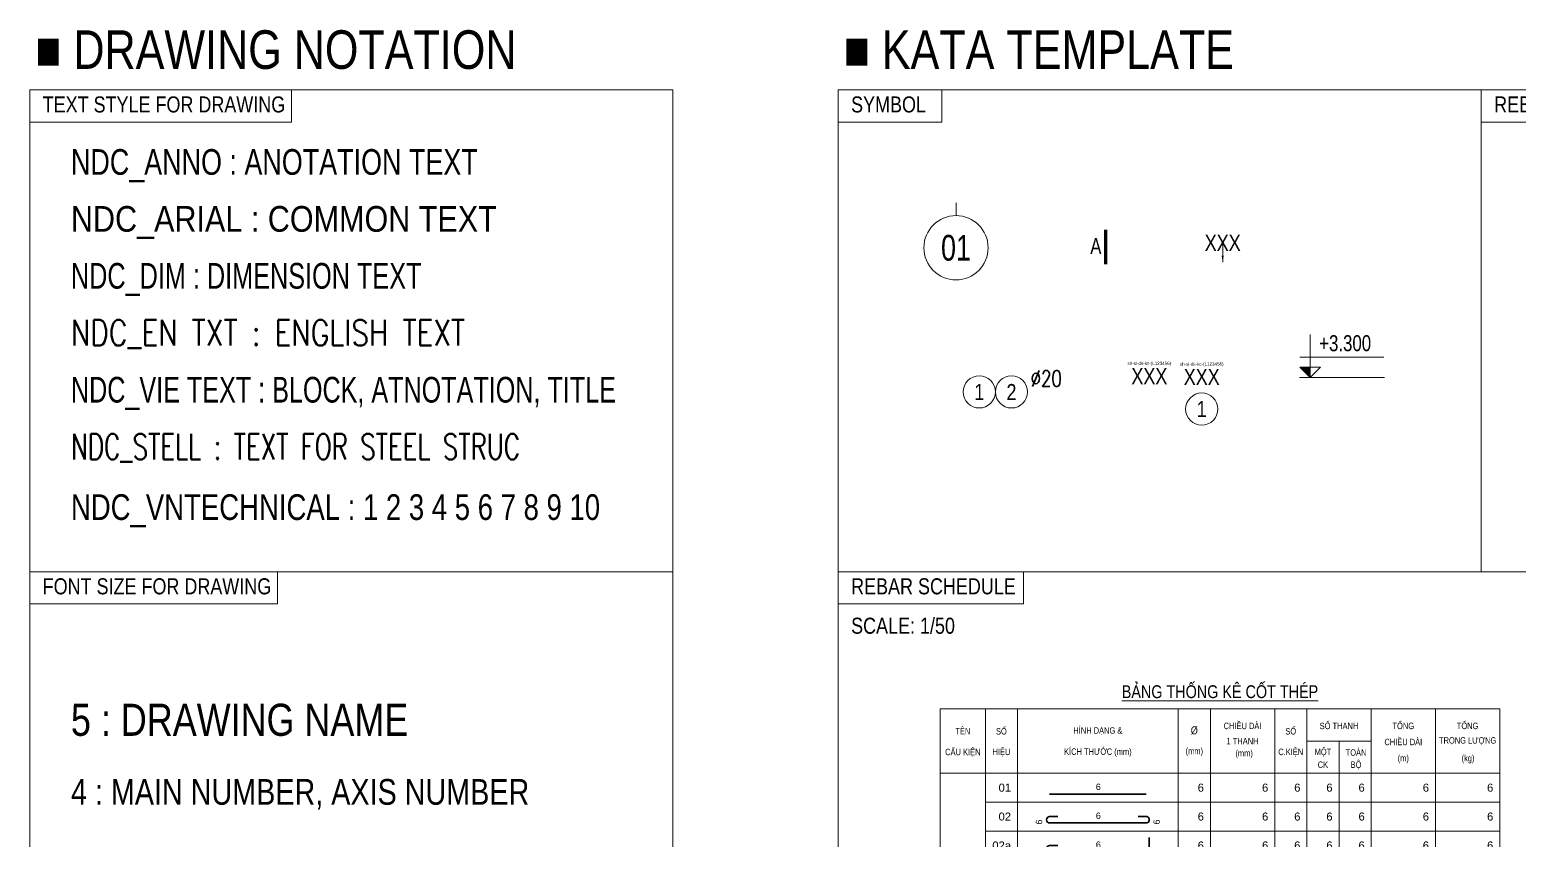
# Model space of a CAD drawing. Header units: millimetres. Extents: x 10683 to 839928, y -5039 to 401529.
# Drawn here: x 438582 to 461744, y 188346 to 200960 of the extents above; entities that cross this region are included whole.
import ezdxf
from ezdxf.enums import TextEntityAlignment as Align

# ---------------------------------------------------------------- set-up
doc = ezdxf.new("R2010")
doc.units = ezdxf.units.MM
doc.header["$MEASUREMENT"] = 0
doc.linetypes.add('CENTER2', pattern=[1.125, 0.75, -0.125, 0.125, -0.125])
doc.layers.get('Defpoints').update_dxf_attribs({"color": 153})
for name, color, linetype, lineweight in [('$1$NDC_S_VN TEXT', 7, 'Continuous', 20), ('$2$NDC_S_ANNO', 7, 'Continuous', 20), ('$2$NDC_S_DIM', 1, 'Continuous', 15), ('NDC_FRAME', 7, 'Continuous', 18), ('NDC_S_ANNO', 7, 'Continuous', 20), ('NDC_S_AXIS', 5, 'CENTER2', 13), ('NDC_S_DIM', 1, 'Continuous', 9), ('NDC_S_REBAR', 4, 'Continuous', 35), ('NDC_S_SYMBOL', 1, 'Continuous', 15), ('NDC_S_TEXT SYMBOL', 7, 'Continuous', 20), ('NDC_S_VN TEXT', 7, 'Continuous', 20), ('NDC_Table', 3, 'Continuous', 20)]:
    doc.layers.add(name, color=color, linetype=linetype, lineweight=lineweight)
doc.styles.add('$2$ARIAL', font='arial.ttf', dxfattribs={"width": 0.8})
doc.styles.add('$2$NDC_DIM', font='', dxfattribs={"width": 0.75})
doc.styles.add('ARIAL', font='arial.ttf', dxfattribs={"width": 0.8})
doc.styles.add('NDC_ANNO', font='', dxfattribs={"width": 0.8})
doc.styles.add('NDC_ARIAL', font='arial.ttf', dxfattribs={"width": 0.85})
doc.styles.add('NDC_DIM', font='', dxfattribs={"width": 0.75})
doc.styles.add('NDC_EN TXT', font='romans.shx', dxfattribs={"width": 0.8})
doc.styles.add('NDC_STEEL', font='romans.shx', dxfattribs={"width": 0.8})
doc.styles.add('NDC_VIE TXT', font='arial.ttf', dxfattribs={"width": 0.8})
doc.styles.add('NDC_VNTEKNICAL', font='', dxfattribs={"width": 0.8})
doc.styles.get('$2$NDC_DIM').set_extended_font_data('Dotum')
doc.styles.get('NDC_ANNO').set_extended_font_data('Dotum')
doc.styles.get('NDC_DIM').set_extended_font_data('Dotum')
doc.styles.get('NDC_VNTEKNICAL').set_extended_font_data('.VnTeknical')
doc.dimstyles.new('$2$NDC_dim_iso', dxfattribs={"dimtxt": 2.2, "dimasz": 1, "dimexe": 1.5, "dimexo": 2.5, "dimgap": 1, "dimtad": 1, "dimdec": 0, "dimzin": 0, "dimdsep": 46, "dimtxsty": '$2$NDC_DIM', "dimblk": '$2$DIMMARK', "dimcen": 0.09, "dimdle": 1.2, "dimclrd": 1, "dimclre": 1, "dimclrt": 3, "dimadec": 0, "dimazin": 0, "dimtfac": 1, "dimtdec": 0, "dimtix": 1, "dimtofl": 0, "dimtmove": 0, "dimatfit": 3, "dimfxl": 6, "dimfxlon": 1, "dimtolj": 1, "dimtzin": 0, "dimarcsym": 0})

# ---------------------------------------------------------------- blocks, each defined once
blk = doc.blocks.new('dang01')
at = {"layer": 'NDC_S_REBAR'}
blk.add_line((3405, -650), (6405, -650), dxfattribs=at)
at = {"layer": 'NDC_Table'}
for p, q in [((0, 0), (0, -900)), ((1405, 0), (1405, -900)), ((2405, 0), (2405, -900)), ((7405, 0), (7405, -900)), ((8405, 0), (8405, -900)), ((10405, 0), (10405, -900)), ((11405, 0), (11405, -900)), ((12405, 0), (12405, -900)), ((13405, 0), (13405, -900)), ((15405, 0), (15405, -900)), ((17405, 0), (17405, -900)), ((1405, -900), (17405, -900))]:
    blk.add_line(p, q, dxfattribs=at)
at = {"layer": 'NDC_S_VN TEXT', "style": 'ARIAL'}
for p in [(2205, -450), (8205, -450), (10205, -450), (11205, -450), (12205, -450), (13205, -450), (15205, -450), (17205, -450)]:
    blk.add_attdef('D03', text='', height=250, dxfattribs=at).set_placement(p, align=Align.MIDDLE_RIGHT)
blk.add_attdef('00000000', text='', height=200, dxfattribs=at).set_placement((4920, -425), align=Align.MIDDLE_CENTER)
blk = doc.blocks.new('dang02')
at = {"layer": 'NDC_S_REBAR'}
blk.add_lwpolyline([(3655, -450), (3405, -450, 1), (3405, -650), (6405, -650, 1.000854), (6405, -450), (6155, -450)], format="xyb", dxfattribs=at)
at = {"layer": 'NDC_Table'}
for p, q in [((0, 0), (0, -900)), ((1405, 0), (1405, -900)), ((2405, 0), (2405, -900)), ((7405, 0), (7405, -900)), ((8405, 0), (8405, -900)), ((10405, 0), (10405, -900)), ((11405, 0), (11405, -900)), ((12405, 0), (12405, -900)), ((13405, 0), (13405, -900)), ((15405, 0), (15405, -900)), ((17405, 0), (17405, -900)), ((1405, -900), (17405, -900))]:
    blk.add_line(p, q, dxfattribs=at)
at = {"layer": 'NDC_S_VN TEXT', "style": 'ARIAL'}
for p in [(2205, -450), (8205, -450), (10205, -450), (11205, -450), (12205, -450), (13205, -450), (15205, -450), (17205, -450)]:
    blk.add_attdef('D03', text='', height=250, dxfattribs=at).set_placement(p, align=Align.MIDDLE_RIGHT)
for p in [(3073, -699), (6733, -699)]:
    blk.add_attdef('D03', text='', height=200, rotation=90, dxfattribs=at).set_placement(p, align=Align.MIDDLE_LEFT)
blk.add_attdef('D03', text='', height=200, dxfattribs=at).set_placement((4920, -425), align=Align.MIDDLE_CENTER)
blk = doc.blocks.new('*U202')
at = {"layer": 'NDC_S_DIM'}
blk.add_circle((0, 0), 5, dxfattribs=at)
at = {"layer": 'NDC_S_SYMBOL'}
blk.add_line((0, 5), (0, 7), dxfattribs=at)
at = {"layer": 'NDC_S_TEXT SYMBOL', "color": 7, "style": 'NDC_ANNO', "width": 0.8}
blk.add_attdef('GRID', text='', height=4, dxfattribs=at).set_placement((0, 0), align=Align.MIDDLE)
blk = doc.blocks.new('*U163')
for centre in [(-7.5, 0), (-2.5, 0)]:
    blk.add_circle(centre, 2.5)
at = {"layer": 'NDC_S_VN TEXT', "color": 3, "style": 'NDC_EN TXT', "width": 0.75}
blk.add_attdef('DK1', (0.5, 0.85), '', height=2.5, dxfattribs=at)
at = {"layer": 'NDC_S_VN TEXT', "color": 7, "style": 'ARIAL', "width": 0.8}
for tag, p in [('SH1', (-7.5, 0)), ('SH2', (-2.5, 0))]:
    blk.add_attdef(tag, text='', height=2.5, dxfattribs=at).set_placement(p, align=Align.MIDDLE)
blk = doc.blocks.new('Tieude')
at = {"layer": 'NDC_Table'}
for p, q in [((0, 2000), (0, 0)), ((0, 2000), (17405, 2000)), ((1405, 2000), (1405, 0)), ((2405, 2000), (2405, 0)), ((7405, 2000), (7405, 0)), ((8405, 2000), (8405, 0)), ((10405, 2000), (10405, 0)), ((11405, 1000), (11405, 2000)), ((13405, 2000), (13405, 0)), ((15405, 2000), (15405, 0)), ((17405, 2000), (17405, 0)), ((11405, 1000), (13405, 1000)), ((11405, 1000), (11405, 0)), ((12405, 1000), (12405, 0)), ((0, 0), (17405, 0))]:
    blk.add_line(p, q, dxfattribs=at)
at = {"layer": 'NDC_S_VN TEXT', "style": 'ARIAL', "width": 0.8}
for s, height, p in [('%%UBẢNG THỐNG KÊ CỐT THÉP', 400, (8703, 2594)), ('TÊN', 200, (705, 1333)), ('SỐ', 200, (1905, 1333)), ('HÌNH DẠNG &', 200, (4905, 1333)), ('%%C', 250, (7905, 1333)), ('CHIỀU DÀI', 200, (9405, 1500)), ('SỐ', 200, (10905, 1333)), ('SỐ THANH', 200, (12405, 1500)), ('TỔNG', 200, (14405, 1500)), ('TỔNG', 200, (16405, 1500)), ('1 THANH', 200, (9405, 1000)), ('CHIỀU DÀI', 200, (14405, 1000)), ('TRỌNG LƯỢNG', 200, (16405, 1000)), ('CẤU KIỆN', 200, (705, 667)), ('HIỆU', 200, (1905, 667)), ('KÍCH THƯỚC (mm)', 200, (4905, 667)), ('(mm)', 200, (7905, 667)), ('(mm)', 200, (9455, 599)), ('C.KIỆN', 200, (10905, 667)), ('MỘT', 200, (11905, 667)), ('TOÀN', 200, (12935, 667)), ('(m)', 200, (14405, 443)), ('(kg)', 200, (16418, 443)), ('CK', 200, (11905, 264)), ('BỘ', 200, (12935, 271))]:
    blk.add_text(s, height=height, dxfattribs=at).set_placement(p, align=Align.MIDDLE)
blk = doc.blocks.new('dang02a')
at = {"layer": 'NDC_S_REBAR'}
blk.add_lwpolyline([(3655, -450), (3405, -450, 1), (3405, -650), (6405, -650, 0.415068), (6505, -550), (6505, -200)], format="xyb", dxfattribs=at)
at = {"layer": 'NDC_Table'}
for p, q in [((0, 0), (0, -900)), ((1405, 0), (1405, -900)), ((2405, 0), (2405, -900)), ((7405, 0), (7405, -900)), ((8405, 0), (8405, -900)), ((10405, 0), (10405, -900)), ((11405, 0), (11405, -900)), ((12405, 0), (12405, -900)), ((13405, 0), (13405, -900)), ((15405, 0), (15405, -900)), ((17405, 0), (17405, -900)), ((1405, -900), (17405, -900))]:
    blk.add_line(p, q, dxfattribs=at)
at = {"layer": 'NDC_S_VN TEXT', "style": 'ARIAL'}
for p in [(2205, -450), (8205, -450), (10205, -450), (11205, -450), (12205, -450), (13205, -450), (15205, -450), (17205, -450)]:
    blk.add_attdef('D03', text='', height=250, dxfattribs=at).set_placement(p, align=Align.MIDDLE_RIGHT)
for p in [(3073, -699), (6733, -699)]:
    blk.add_attdef('D03', text='', height=200, rotation=90, dxfattribs=at).set_placement(p, align=Align.MIDDLE_LEFT)
blk.add_attdef('D03', text='', height=200, dxfattribs=at).set_placement((4920, -425), align=Align.MIDDLE_CENTER)
blk = doc.blocks.new('kata_block_KHTCT')
at = {"layer": 'Defpoints', "color": 8, "style": 'ARIAL', "width": 0.8}
blk.add_attdef('CONG_THUC', text='', height=0.5, dxfattribs=at).set_placement((0, 2), align=Align.MIDDLE_CENTER)
at = {"layer": 'NDC_S_VN TEXT', "color": 3, "style": 'ARIAL', "width": 0.8}
blk.add_attdef('CHU_THICH', text='', height=2.5, dxfattribs=at).set_placement((0, 0), align=Align.MIDDLE_CENTER)
blk = doc.blocks.new('$2$DIMMARK')
at = {"layer": '$2$NDC_S_DIM', "color": 1}
blk.add_line((-1.5, 0), (1, 0), dxfattribs=at)
at = {"layer": '$2$NDC_S_DIM', "color": 2, "const_width": 0.1}
blk.add_lwpolyline([(-0.42, -0.42), (0.42, 0.42)], dxfattribs=at)
blk = doc.blocks.new('*U140')
blk.add_circle((0, -5), 2.5)
at = {"layer": 'Defpoints', "color": 8, "style": 'ARIAL', "width": 0.8}
blk.add_attdef('CONG_THUC', text='', height=0.5, dxfattribs=at).set_placement((0, 2), align=Align.MIDDLE_CENTER)
at = {"layer": 'NDC_S_VN TEXT', "color": 3, "style": 'ARIAL', "width": 0.8}
blk.add_attdef('CHU_THICH', text='', height=2.5, dxfattribs=at).set_placement((0, 0), align=Align.MIDDLE_CENTER)
at = {"layer": 'NDC_S_VN TEXT', "color": 7, "style": 'ARIAL', "width": 0.8}
blk.add_attdef('SH', text='', height=2.5, dxfattribs=at).set_placement((0, -5), align=Align.MIDDLE)
blk = doc.blocks.new('*U205')
at = {"layer": 'NDC_S_ANNO', "linetype": 'ByBlock', "lineweight": -2}
blk.add_line((0, 4.36), (0, -1), dxfattribs=at)
at = {"layer": 'NDC_S_ANNO', "ltscale": 0.005, "const_width": 0.5}
blk.add_lwpolyline([(0, -1), (0, 4.36)], dxfattribs=at)
at = {"layer": 'NDC_S_TEXT SYMBOL', "linetype": 'ByBlock', "lineweight": -2, "style": 'NDC_ANNO', "width": 0.8}
blk.add_attdef('DETAIL', text='', height=2.5, dxfattribs=at).set_placement((-0.64, 1.82), align=Align.MIDDLE_RIGHT)
blk = doc.blocks.new('kata_block_CT')
at = {"layer": 'NDC_S_ANNO'}
blk.add_hatch(color=3, dxfattribs=at).paths.add_polyline_path([(0, 1.6), (-1.61, 1.6), (0, 0)])
at = {"layer": 'NDC_S_ANNO', "ltscale": 50}
h = blk.add_hatch(dxfattribs=at)
h.set_pattern_fill('ANSI31', color=256, scale=1.406251, style=0)
h.set_pattern_definition([(45, (0, 5e-12), (-3.157, 3.157), [])])
h.paths.add_polyline_path([(0, 1.6), (0, 0), (1.61, 1.6)])
for p, q in [((-1.59, 3.14), (11.47, 3.14)), ((11.56, 0), (-1.64, 0))]:
    blk.add_line(p, q, dxfattribs=at)
for points in [[(0, 6.69), (0, 0)], [(0, 0), (-1.61, 1.6), (0, 1.6)], [(0, 0), (1.61, 1.6), (0, 1.6)]]:
    blk.add_lwpolyline(points, dxfattribs=at)
at = {"layer": 'NDC_S_ANNO', "color": 8, "ltscale": 50}
blk.add_lwpolyline([(0, 0), (-1.61, 1.6), (0, 1.6)], dxfattribs=at)
at = {"layer": 'NDC_S_TEXT SYMBOL', "color": 3, "style": 'NDC_ANNO', "width": 0.8}
blk.add_attdef('CT', (1.41, 4.07), '', height=2.5, dxfattribs=at)
blk = doc.blocks.new('*U3')
at = {"layer": '$2$NDC_S_ANNO', "ltscale": 0.8, "style": '$2$ARIAL', "width": 0.8}
blk.add_attdef('TEN', text='', height=2.5, dxfattribs=at).set_placement((0, 3), align=Align.MIDDLE_CENTER)
at = {"layer": '$2$NDC_S_ANNO', "ltscale": 0.8, "style": '$2$ARIAL', "width": 0.8, "flags": 1}
blk.add_attdef('CHU_THICH', text='', height=2.5, dxfattribs=at).set_placement((0, 0), align=Align.MIDDLE_CENTER)
at = {"layer": 'Defpoints'}
blk.add_leader([(0, 0), (0, 3)], dimstyle='$2$NDC_dim_iso', override={"dimgap": 0.625, "dimtad": 0}, dxfattribs=at)
blk = doc.blocks.new('A$Ce7e16025')
at = {"layer": 'NDC_FRAME'}
for p, q in [((40167.3, 26125), (40167.3, -3875)), ((40167.3, 26125), (50167.3, 26125)), ((44236.3, 25625), (44236.3, 26125)), ((50167.3, 26125), (50167.3, -3875)), ((52739.3, -3875), (52739.3, 26125)), ((82739.3, 26125), (52739.3, 26125)), ((54348, 25625), (54348, 26125)), ((62739.3, 26125), (62739.3, 18625)), ((40167.3, 25625), (44236.3, 25625)), ((52739.3, 25625), (54348, 25625)), ((62739.3, 25625), (65187.1, 25625)), ((40167.3, 18625), (50167.3, 18625)), ((44016.7, 18125), (44016.7, 18625)), ((52739.3, 18625), (82739.3, 18625)), ((55621.8, 18125), (55621.8, 18625)), ((40167.3, 18125), (44016.7, 18125)), ((52739.3, 18125), (55621.8, 18125))]:
    blk.add_line(p, q, dxfattribs=at)
at = {"xscale": 100, "yscale": 100, "zscale": 100}
blk.add_blockref('kata_block_KHTCT', (57577.7, 21670.5), dxfattribs=at).add_auto_attribs({'CHU_THICH': 'XXX', 'CONG_THUC': 'sh-sl-dk-kc-(L123456)'})
ref = blk.add_blockref('dang02a', (54324.3, 14591.6), dxfattribs=dict(xscale=0.5, yscale=0.5, zscale=0.5))
ref.add_attrib('D03', '02a', dxfattribs={"layer": 'NDC_S_VN TEXT', "height": 125, "style": 'ARIAL'}).set_placement((55426.9, 14366.6), align=Align.MIDDLE_RIGHT)
ref.add_attrib('D03', '6', dxfattribs={"layer": 'NDC_S_VN TEXT', "height": 100, "rotation": 90, "style": 'ARIAL'}).set_placement((55860.9, 14242), align=Align.MIDDLE_LEFT)
ref.add_attrib('D03', '6', dxfattribs={"layer": 'NDC_S_VN TEXT', "height": 100, "style": 'ARIAL'}).set_placement((56784.1, 14379.2), align=Align.MIDDLE_CENTER)
ref.add_attrib('D03', '6', dxfattribs={"layer": 'NDC_S_VN TEXT', "height": 100, "rotation": 90, "style": 'ARIAL'}).set_placement((57690.5, 14242), align=Align.MIDDLE_LEFT)
ref.add_attrib('D03', '6', dxfattribs={"layer": 'NDC_S_VN TEXT', "height": 125, "style": 'ARIAL'}).set_placement((58426.9, 14366.6), align=Align.MIDDLE_RIGHT)
ref.add_attrib('D03', '6', dxfattribs={"layer": 'NDC_S_VN TEXT', "height": 125, "style": 'ARIAL'}).set_placement((59426.9, 14366.6), align=Align.MIDDLE_RIGHT)
ref.add_attrib('D03', '6', dxfattribs={"layer": 'NDC_S_VN TEXT', "height": 125, "style": 'ARIAL'}).set_placement((59926.9, 14366.6), align=Align.MIDDLE_RIGHT)
ref.add_attrib('D03', '6', dxfattribs={"layer": 'NDC_S_VN TEXT', "height": 125, "style": 'ARIAL'}).set_placement((60426.9, 14366.6), align=Align.MIDDLE_RIGHT)
ref.add_attrib('D03', '6', dxfattribs={"layer": 'NDC_S_VN TEXT', "height": 125, "style": 'ARIAL'}).set_placement((60926.9, 14366.7), align=Align.MIDDLE_RIGHT)
ref.add_attrib('D03', '6', dxfattribs={"layer": 'NDC_S_VN TEXT', "height": 125, "style": 'ARIAL'}).set_placement((61926.9, 14366.6), align=Align.MIDDLE_RIGHT)
ref.add_attrib('D03', '6', dxfattribs={"layer": 'NDC_S_VN TEXT', "height": 125, "style": 'ARIAL'}).set_placement((62926.9, 14366.6), align=Align.MIDDLE_RIGHT)
at = {"layer": 'NDC_S_AXIS', "xscale": 100, "yscale": 100, "zscale": 100}
blk.add_blockref('*U202', (54570.7, 23669.3), dxfattribs=at).add_auto_attribs({'GRID': '01'})
at = {"layer": 'NDC_S_VN TEXT', "xscale": 100, "yscale": 100, "zscale": 100}
for name, p, values in [('*U205', (56896.8, 23513), {'DETAIL': 'A'}), ('*U3', (58718, 23445.8), {'TEN': 'XXX'}), ('kata_block_CT', (60077.7, 21652.3), {'CT': '+3.300'}), ('*U140', (58391.9, 21659.2), {'CHU_THICH': 'XXX', 'CONG_THUC': 'sh-sl-dk-kc-(L123456)', 'SH': '1'}), ('*U163', (55683.3, 21425.4), {'SH1': '1', 'SH2': '2', 'DK1': '%%c20'})]:
    blk.add_blockref(name, p, dxfattribs=at).add_auto_attribs(values)
at = {"layer": 'NDC_S_VN TEXT', "xscale": 0.5, "yscale": 0.5, "zscale": 0.5}
blk.add_blockref('Tieude', (54324.3, 15491.6), dxfattribs=at)
at = {"layer": 'NDC_S_VN TEXT'}
ref = blk.add_blockref('dang01', (54324.3, 15491.6), dxfattribs=dict(at, xscale=0.5, yscale=0.5, zscale=0.5))
ref.add_attrib('D03', '01', dxfattribs={"height": 125, "style": 'ARIAL'}).set_placement((55426.9, 15266.6), align=Align.MIDDLE_RIGHT)
ref.add_attrib('00000000', '6', dxfattribs={"height": 100, "style": 'ARIAL'}).set_placement((56784.1, 15279.2), align=Align.MIDDLE_CENTER)
ref.add_attrib('D03', '6', dxfattribs={"height": 125, "style": 'ARIAL'}).set_placement((58426.9, 15266.6), align=Align.MIDDLE_RIGHT)
ref.add_attrib('D03', '6', dxfattribs={"height": 125, "style": 'ARIAL'}).set_placement((59426.9, 15266.6), align=Align.MIDDLE_RIGHT)
ref.add_attrib('D03', '6', dxfattribs={"height": 125, "style": 'ARIAL'}).set_placement((59926.9, 15266.6), align=Align.MIDDLE_RIGHT)
ref.add_attrib('D03', '6', dxfattribs={"height": 125, "style": 'ARIAL'}).set_placement((60426.9, 15266.6), align=Align.MIDDLE_RIGHT)
ref.add_attrib('D03', '6', dxfattribs={"height": 125, "style": 'ARIAL'}).set_placement((60926.9, 15266.7), align=Align.MIDDLE_RIGHT)
ref.add_attrib('D03', '6', dxfattribs={"height": 125, "style": 'ARIAL'}).set_placement((61926.9, 15266.6), align=Align.MIDDLE_RIGHT)
ref.add_attrib('D03', '6', dxfattribs={"height": 125, "style": 'ARIAL'}).set_placement((62926.9, 15266.6), align=Align.MIDDLE_RIGHT)
ref = blk.add_blockref('dang02', (54324.3, 15041.6), dxfattribs=dict(at, xscale=0.5, yscale=0.5, zscale=0.5))
ref.add_attrib('D03', '02', dxfattribs={"height": 125, "style": 'ARIAL'}).set_placement((55426.9, 14816.6), align=Align.MIDDLE_RIGHT)
ref.add_attrib('D03', '6', dxfattribs={"height": 100, "rotation": 90, "style": 'ARIAL'}).set_placement((55860.9, 14692), align=Align.MIDDLE_LEFT)
ref.add_attrib('D03', '6', dxfattribs={"height": 100, "style": 'ARIAL'}).set_placement((56784.1, 14829.2), align=Align.MIDDLE_CENTER)
ref.add_attrib('D03', '6', dxfattribs={"height": 100, "rotation": 90, "style": 'ARIAL'}).set_placement((57690.5, 14692), align=Align.MIDDLE_LEFT)
ref.add_attrib('D03', '6', dxfattribs={"height": 125, "style": 'ARIAL'}).set_placement((58426.9, 14816.6), align=Align.MIDDLE_RIGHT)
ref.add_attrib('D03', '6', dxfattribs={"height": 125, "style": 'ARIAL'}).set_placement((59426.9, 14816.6), align=Align.MIDDLE_RIGHT)
ref.add_attrib('D03', '6', dxfattribs={"height": 125, "style": 'ARIAL'}).set_placement((59926.9, 14816.6), align=Align.MIDDLE_RIGHT)
ref.add_attrib('D03', '6', dxfattribs={"height": 125, "style": 'ARIAL'}).set_placement((60426.9, 14816.6), align=Align.MIDDLE_RIGHT)
ref.add_attrib('D03', '6', dxfattribs={"height": 125, "style": 'ARIAL'}).set_placement((60926.9, 14816.7), align=Align.MIDDLE_RIGHT)
ref.add_attrib('D03', '6', dxfattribs={"height": 125, "style": 'ARIAL'}).set_placement((61926.9, 14816.6), align=Align.MIDDLE_RIGHT)
ref.add_attrib('D03', '6', dxfattribs={"height": 125, "style": 'ARIAL'}).set_placement((62926.9, 14816.6), align=Align.MIDDLE_RIGHT)
at = {"layer": 'NDC_S_VN TEXT', "color": 3, "style": 'NDC_VIE TXT', "width": 0.8}
for s, height, p in [('■ DRAWING NOTATION', 600, (40253.5, 26753.5)), ('■ KATA TEMPLATE ', 600, (52825.6, 26753.5)), ('TEXT STYLE FOR DRAWING', 250, (40367.3, 25900)), ('SYMBOL', 250, (52939.3, 25900)), ('REBAR BLOCK', 250, (62939.3, 25900)), ('FONT SIZE FOR DRAWING', 250, (40367.3, 18400)), ('REBAR SCHEDULE', 250, (52939.3, 18400)), ('SCALE: 1/50', 250, (52939.3, 17786.6))]:
    blk.add_text(s, height=height, dxfattribs=at).set_placement(p, align=Align.MIDDLE_LEFT)
at = {"layer": 'NDC_S_VN TEXT'}
for s, height, style, width, p in [('NDC_ANNO : ANOTATION TEXT', 400, 'NDC_ANNO', 0.8, (40806.6, 25005)), ('NDC_ARIAL : COMMON TEXT ', 400, 'NDC_ARIAL', 0.85, (40806.6, 24118.7)), ('NDC_DIM : DIMENSION TEXT', 400, 'NDC_DIM', 0.75, (40806.6, 23232.4)), ('NDC_EN TXT : ENGLISH TEXT', 400, 'NDC_EN TXT', 0.8, (40806.6, 22346.1)), ('NDC_VIE TEXT : BLOCK, ATNOTATION, TITLE', 400, 'NDC_VIE TXT', 0.7, (40806.6, 21459.9)), ('NDC_STELL : TEXT FOR STEEL STRUC', 400, 'NDC_STEEL', 0.7, (40806.6, 20573.6)), ('NDC_VNTECHNICAL : 1 2 3 4 5 6 7 8 9 10', 400, 'NDC_VNTEKNICAL', 0.8, (40806.6, 19632.7)), ('5 : DRAWING NAME', 500, 'NDC_VIE TXT', 0.8, (40806.6, 16322.8)), ('4 : MAIN NUMBER, AXIS NUMBER', 400, 'NDC_VIE TXT', 0.8, (40806.6, 15200.7))]:
    blk.add_text(s, height=height, dxfattribs=dict(at, style=style, width=width)).set_placement(p, align=Align.MIDDLE_LEFT)

msp = doc.modelspace()

# ---------------------------------------------------------------- block references
at = {"layer": '$1$NDC_S_VN TEXT'}
msp.add_blockref('A$Ce7e16025', (398415, 173898), dxfattribs=at)

doc.saveas('drawing.dxf')
